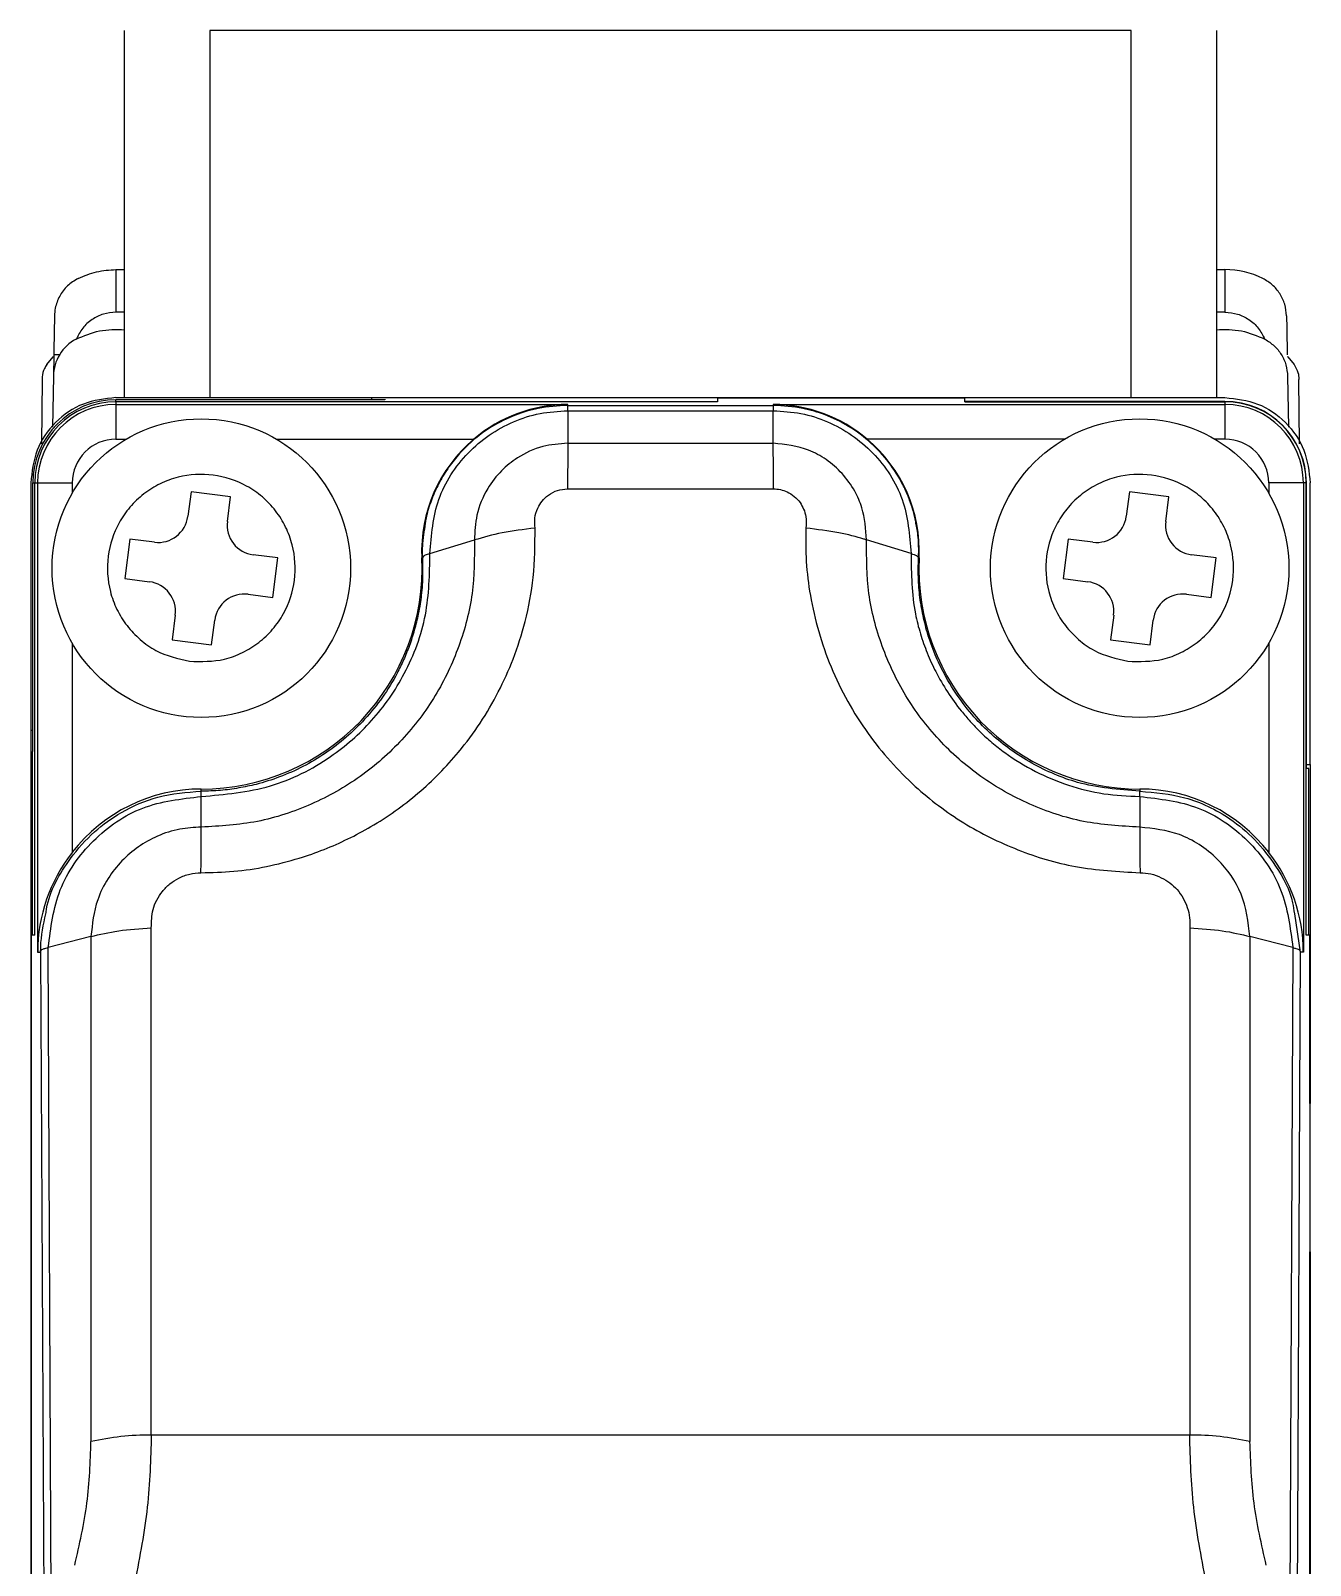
# Model space of a CAD drawing. Header units: millimetres. Extents: x 0 to 508, y 0 to 159.
# Drawn here: x 271.61 to 286.61, y 101.48 to 119.46 of the extents above; entities that cross this region are included whole.
import ezdxf

# ---------------------------------------------------------------- set-up
doc = ezdxf.new("R2010")
doc.units = ezdxf.units.MM
doc.header["$LTSCALE"] = 0.5

msp = doc.modelspace()

# ---------------------------------------------------------------- linework, layer by layer
at = {"color": 7, "linetype": 'Continuous', "lineweight": 25}
for p, q in [((272.706, 115.162), (272.706, 119.462)), ((273.706, 119.462), (273.706, 115.162)), ((284.506, 119.462), (273.706, 119.462)), ((284.506, 115.162), (284.506, 119.462)), ((285.506, 119.462), (285.506, 115.162)), ((272.606, 116.662), (272.606, 116.162)), ((272.606, 116.662), (272.706, 116.662)), ((285.506, 116.662), (285.606, 116.662)), ((285.606, 116.662), (285.606, 116.162)), ((272.706, 116.162), (272.606, 116.162)), ((285.606, 116.162), (285.506, 116.162)), ((271.877, 115.662), (271.872, 115.412)), ((271.944, 115.662), (271.877, 115.662)), ((271.739, 115.374), (271.732, 114.619)), ((271.872, 115.412), (271.862, 114.813)), ((286.34, 115.412), (286.35, 114.813)), ((286.48, 114.619), (286.473, 115.374)), ((272.606, 115.162), (275.606, 115.162)), ((275.756, 115.137), (272.606, 115.137)), ((272.606, 115.113), (272.606, 115.081)), ((279.656, 115.113), (272.606, 115.113)), ((275.606, 115.137), (275.606, 115.162)), ((275.606, 115.162), (282.306, 115.162)), ((275.756, 115.145), (275.756, 115.137)), ((282.556, 115.153), (279.656, 115.153)), ((279.656, 115.153), (279.656, 115.113)), ((282.306, 115.162), (285.606, 115.162)), ((282.306, 115.162), (282.306, 115.153)), ((282.556, 115.113), (282.556, 115.153)), ((285.606, 115.116), (282.556, 115.116)), ((282.556, 115.113), (285.606, 115.113)), ((285.606, 115.113), (285.606, 115.081)), ((272.606, 115.081), (277.901, 115.081)), ((272.606, 115.081), (272.606, 114.674)), ((277.901, 115.07), (277.901, 115.081)), ((277.901, 115.07), (280.311, 115.07)), ((277.901, 115.008), (277.902, 114.627)), ((277.901, 115.008), (280.311, 115.008)), ((280.311, 115.081), (280.311, 115.07)), ((280.311, 115.081), (285.606, 115.081)), ((280.311, 114.627), (280.311, 115.008)), ((285.606, 115.081), (285.606, 114.674)), ((272.606, 114.674), (272.725, 114.674)), ((274.487, 114.674), (276.802, 114.674)), ((277.902, 114.627), (280.311, 114.627)), ((283.725, 114.674), (281.41, 114.674)), ((285.606, 114.674), (285.487, 114.674)), ((271.606, 114.162), (271.606, 111.262)), ((271.631, 111.014), (271.631, 114.162)), ((271.655, 108.86), (271.655, 114.162)), ((271.655, 114.162), (271.687, 114.162)), ((271.687, 114.162), (271.687, 108.662)), ((271.687, 114.162), (272.094, 114.162)), ((272.094, 114.162), (272.094, 114.043)), ((273.486, 114.059), (273.449, 113.77)), ((273.949, 114), (273.486, 114.059)), ((277.899, 114.093), (280.313, 114.093)), ((284.486, 114.059), (284.449, 113.77)), ((284.949, 114), (284.486, 114.059)), ((286.525, 114.162), (286.118, 114.162)), ((286.118, 114.162), (286.118, 114.043)), ((286.525, 114.162), (286.525, 108.662)), ((286.557, 114.162), (286.525, 114.162)), ((286.557, 108.86), (286.557, 114.162)), ((286.56, 110.814), (286.56, 114.162)), ((286.606, 110.862), (286.606, 114.162)), ((273.912, 113.711), (273.949, 114)), ((284.912, 113.711), (284.949, 114)), ((272.768, 113.504), (272.709, 113.041)), ((273.057, 113.467), (272.768, 113.504)), ((276.286, 113.334), (276.808, 113.493)), ((281.926, 113.334), (281.404, 113.493)), ((283.768, 113.504), (283.709, 113.041)), ((284.057, 113.467), (283.768, 113.504)), ((274.504, 113.282), (274.214, 113.319)), ((285.504, 113.282), (285.214, 113.319)), ((274.444, 112.819), (274.504, 113.282)), ((276.191, 113.282), (276.198, 113.282)), ((282.014, 113.282), (282.021, 113.282)), ((285.444, 112.819), (285.504, 113.282)), ((272.709, 113.041), (272.998, 113.004)), ((283.709, 113.041), (283.998, 113.004)), ((274.155, 112.856), (274.444, 112.819)), ((285.155, 112.856), (285.444, 112.819)), ((273.301, 112.613), (273.264, 112.323)), ((284.301, 112.613), (284.264, 112.323)), ((273.727, 112.264), (273.764, 112.553)), ((284.727, 112.264), (284.764, 112.553)), ((272.094, 112.28), (272.094, 109.832)), ((273.264, 112.323), (273.727, 112.264)), ((284.264, 112.323), (284.727, 112.264)), ((286.118, 112.28), (286.118, 109.832)), ((271.606, 111.262), (271.631, 111.262)), ((271.606, 111.262), (271.606, 100.162)), ((271.626, 108.86), (271.626, 111.014)), ((271.631, 111.014), (271.626, 111.014)), ((286.56, 110.862), (286.606, 110.862)), ((286.587, 110.814), (286.56, 110.814)), ((286.587, 108.86), (286.587, 110.814)), ((286.606, 110.862), (286.606, 106.89)), ((273.606, 110.548), (273.606, 110.574)), ((273.606, 110.127), (273.606, 110.486)), ((284.606, 110.574), (284.606, 110.548)), ((284.606, 110.486), (284.606, 110.127)), ((271.615, 90.162), (271.615, 108.86)), ((271.655, 108.86), (271.615, 108.86)), ((272.313, 108.845), (271.812, 108.715)), ((272.313, 108.845), (272.313, 102.925)), ((273.02, 103.001), (273.02, 108.946)), ((285.192, 108.946), (285.192, 103.001)), ((285.899, 108.845), (285.899, 102.925)), ((286.401, 108.715), (285.899, 108.845)), ((286.601, 108.86), (286.557, 108.86)), ((286.601, 106.89), (286.601, 108.86)), ((271.687, 108.662), (271.723, 108.662)), ((271.723, 108.662), (271.762, 100.607)), ((271.85, 100.662), (271.812, 108.715)), ((286.401, 108.715), (286.363, 100.662)), ((286.489, 108.662), (286.45, 100.607)), ((286.525, 108.662), (286.489, 108.662)), ((286.601, 106.89), (286.606, 106.89)), ((286.606, 105.149), (286.606, 106.89)), ((286.606, 105.149), (286.601, 105.149)), ((286.601, 90.162), (286.601, 105.149)), ((286.606, 105.149), (286.606, 100.162)), ((285.192, 103.001), (273.02, 103.001))]:
    msp.add_line(p, q, dxfattribs=at)
at = {"color": 8, "linetype": 'Continuous', "lineweight": 25}
for p, q in [((272.606, 115.113), (272.606, 115.137)), ((285.606, 115.113), (285.606, 115.116)), ((271.631, 114.162), (271.655, 114.162)), ((286.56, 114.162), (286.557, 114.162)), ((286.419, 109.113), (286.489, 108.662))]:
    msp.add_line(p, q, dxfattribs=at)
at = {"color": 7, "linetype": 'Continuous', "lineweight": 25, "flags": 128}
for points in [[(271.796, 115.548), (271.87, 115.639), (271.876, 115.645)], [(286.336, 115.645), (286.342, 115.639), (286.416, 115.548)]]:
    msp.add_lwpolyline(points, dxfattribs=at)
at = {"color": 7, "linetype": 'Continuous', "lineweight": 25}
for centre in [(273.606, 113.162), (284.606, 113.162)]:
    msp.add_circle(centre, 1.75, dxfattribs=at)
for centre, radius, start, end in [((285.606, 115.662), 1, 63.6986, 90), ((272.372, 115.404), 0.5, 117.8883, 179), ((272.606, 114.162), 0.975, 90, 180), ((272.606, 114.162), 0.951, 90, 180), ((285.606, 114.162), 0.954, 0, 90), ((285.606, 114.162), 0.951, 0, 90), ((272.606, 114.162), 0.919, 90, 180), ((285.606, 114.162), 0.919, 0, 90), ((272.606, 114.162), 0.512, 90, 180), ((277.901, 113.362), 1.712, 129.9741, 182.6659), ((280.311, 113.362), 1.712, 357.3341, 50.0259), ((285.606, 114.162), 0.512, 0, 90), ((273.101, 113.814), 0.35, 262.7137, 352.7137), ((274.259, 113.666), 0.35, 172.7137, 262.7137), ((284.101, 113.814), 0.35, 262.7137, 352.7137), ((285.259, 113.666), 0.35, 172.7137, 262.7137), ((273.606, 113.162), 2.588, 270, 2.6659), ((284.606, 113.162), 2.588, 177.3341, 270), ((272.953, 112.657), 0.35, 352.7137, 82.7137), ((283.953, 112.657), 0.35, 352.7137, 82.7137), ((274.111, 112.509), 0.35, 82.7137, 172.7137), ((285.111, 112.509), 0.35, 82.7137, 172.7137), ((273.606, 108.662), 1.912, 90, 142.2583), ((284.606, 108.662), 1.912, 37.7417, 90), ((272.98, 100.041), 2.96, 89.2196, 103.0186), ((285.232, 100.041), 2.96, 76.9814, 90.7804)]:
    msp.add_arc(centre, radius, start, end, dxfattribs=at)
for centre, major_axis, start_param, end_param in [((277.901, 113.391), (0, 1.69), 0, 0.708773), ((280.311, 113.391), (0, 1.69), 5.574412, 6.283185), ((273.574, 108.662), (1.886, 0), 2.472305, 3.141593), ((284.638, 108.662), (1.886, 0), 0, 0.669288)]:
    msp.add_ellipse(centre, major_axis=major_axis, ratio=0.999853, start_param=start_param, end_param=end_param, dxfattribs=at)
for points, knots in [([(272.163, 116.558), (272.119, 116.531), (272.03, 116.477), (271.939, 116.351), (271.892, 116.227), (271.887, 116.149), (271.885, 116.119)], [0, 0, 0, 0, 0.270499, 0.540639, 0.820445, 1, 1, 1, 1]), ([(272.163, 116.558), (272.234, 116.588), (272.376, 116.648), (272.529, 116.657), (272.606, 116.662)], [0, 0, 0, 0, 0.5, 1, 1, 1, 1]), ([(286.328, 116.119), (286.323, 116.165), (286.315, 116.254), (286.254, 116.381), (286.166, 116.488), (286.088, 116.535), (286.049, 116.558)], [0, 0, 0, 0, 0.268332, 0.522065, 0.764688, 1, 1, 1, 1]), ([(271.885, 116.119), (271.883, 116.014), (271.88, 115.867), (271.877, 115.707), (271.877, 115.662)], [0, 0, 0, 0, 0.715699, 1, 1, 1, 1]), ([(272.606, 116.162), (272.556, 116.157), (272.457, 116.149), (272.321, 116.081), (272.208, 115.98), (272.163, 115.891), (272.141, 115.846)], [0, 0, 0, 0, 0.249884, 0.499845, 0.749883, 1, 1, 1, 1]), ([(285.606, 116.162), (285.656, 116.158), (285.755, 116.149), (285.891, 116.081), (286.004, 115.98), (286.049, 115.891), (286.072, 115.846)], [0, 0, 0, 0, 0.249826, 0.499768, 0.749827, 1, 1, 1, 1]), ([(286.328, 116.119), (286.329, 116.043), (286.331, 115.898), (286.334, 115.738), (286.336, 115.662)], [0, 0, 0, 0, 0.523314, 1, 1, 1, 1]), ([(272.138, 115.846), (272.229, 115.885), (272.41, 115.964), (272.607, 115.959), (272.706, 115.957)], [0, 0, 0, 0, 0.5, 1, 1, 1, 1]), ([(285.506, 115.957), (285.605, 115.959), (285.802, 115.964), (285.983, 115.885), (286.074, 115.846)], [0, 0, 0, 0, 0.5, 1, 1, 1, 1]), ([(286.074, 115.846), (286.112, 115.822), (286.187, 115.774), (286.27, 115.668), (286.327, 115.546), (286.336, 115.457), (286.34, 115.412)], [0, 0, 0, 0, 0.25, 0.500001, 0.750001, 1, 1, 1, 1]), ([(271.796, 115.548), (271.786, 115.532), (271.758, 115.489), (271.741, 115.428), (271.739, 115.384), (271.739, 115.374)], [0, 0, 0, 0, 0.292332, 0.837911, 1, 1, 1, 1]), ([(286.416, 115.548), (286.434, 115.518), (286.466, 115.465), (286.471, 115.403), (286.473, 115.374)], [0, 0, 0, 0, 0.546133, 1, 1, 1, 1]), ([(272.606, 115.162), (272.475, 115.147), (272.213, 115.117), (271.882, 114.885), (271.651, 114.555), (271.621, 114.293), (271.606, 114.162)], [0, 0, 0, 0, 0.25, 0.5, 0.75, 1, 1, 1, 1]), ([(285.606, 115.162), (285.737, 115.147), (285.999, 115.117), (286.33, 114.885), (286.561, 114.555), (286.591, 114.293), (286.606, 114.162)], [0, 0, 0, 0, 0.25, 0.5, 0.75, 1, 1, 1, 1]), ([(277.901, 115.07), (277.785, 115.063), (277.576, 115.051), (277.275, 114.959), (276.995, 114.822), (276.769, 114.649), (276.598, 114.47), (276.476, 114.308), (276.392, 114.162), (276.335, 114.041), (276.298, 113.948), (276.267, 113.851), (276.24, 113.764), (276.235, 113.709), (276.232, 113.688)], [0, 0, 0, 0, 0.147493, 0.266604, 0.398309, 0.543006, 0.627599, 0.713771, 0.801525, 0.84253, 0.884936, 0.928742, 0.973949, 1, 1, 1, 1]), ([(276.286, 113.334), (276.303, 113.55), (276.337, 113.982), (276.647, 114.449), (276.975, 114.73), (277.262, 114.887), (277.575, 114.989), (277.792, 115.001), (277.901, 115.008)], [0, 0, 0, 0, 0.249328, 0.498429, 0.623734, 0.74892, 0.874188, 1, 1, 1, 1]), ([(277.901, 115.008), (277.901, 115.025), (277.901, 115.06), (277.901, 115.066), (277.901, 115.07)], [0, 0, 0, 0, 0.5, 1, 1, 1, 1]), ([(281.983, 113.689), (281.979, 113.711), (281.967, 113.781), (281.934, 113.892), (281.887, 114.02), (281.806, 114.195), (281.673, 114.406), (281.459, 114.639), (281.206, 114.828), (280.932, 114.961), (280.634, 115.051), (280.427, 115.063), (280.311, 115.07)], [0, 0, 0, 0, 0.029313, 0.090091, 0.148368, 0.204142, 0.3362, 0.465185, 0.606429, 0.736614, 0.852162, 1, 1, 1, 1]), ([(280.311, 115.07), (280.311, 115.066), (280.311, 115.06), (280.311, 115.025), (280.311, 115.008)], [0, 0, 0, 0, 0.500001, 1, 1, 1, 1]), ([(280.311, 115.008), (280.42, 115.001), (280.637, 114.989), (280.95, 114.887), (281.236, 114.73), (281.565, 114.449), (281.875, 113.982), (281.909, 113.55), (281.926, 113.334)], [0, 0, 0, 0, 0.125761, 0.251022, 0.376238, 0.501616, 0.75075, 1, 1, 1, 1]), ([(277.902, 114.627), (277.803, 114.619), (277.594, 114.603), (277.329, 114.478), (277.113, 114.305), (276.941, 114.082), (276.822, 113.801), (276.813, 113.591), (276.808, 113.493)], [0, 0, 0, 0, 0.167782, 0.352143, 0.487326, 0.638973, 0.832046, 1, 1, 1, 1]), ([(277.902, 114.627), (277.902, 114.551), (277.901, 114.402), (277.9, 114.194), (277.899, 114.093)], [0, 0, 0, 0, 0.511839, 1, 1, 1, 1]), ([(281.404, 113.493), (281.395, 113.621), (281.382, 113.82), (281.265, 114.08), (281.127, 114.276), (280.94, 114.438), (280.673, 114.587), (280.452, 114.611), (280.311, 114.627)], [0, 0, 0, 0, 0.218998, 0.340654, 0.485992, 0.628117, 0.761006, 1, 1, 1, 1]), ([(280.313, 114.093), (280.313, 114.196), (280.312, 114.404), (280.311, 114.553), (280.311, 114.627)], [0, 0, 0, 0, 0.5, 1, 1, 1, 1]), ([(273.467, 112.071), (273.331, 112.103), (273.122, 112.152), (272.885, 112.321), (272.73, 112.484), (272.61, 112.676), (272.511, 112.947), (272.488, 113.305), (272.6, 113.645), (272.764, 113.882), (272.928, 114.038), (273.12, 114.157), (273.391, 114.257), (273.749, 114.279), (274.089, 114.167), (274.327, 114.003), (274.482, 113.839), (274.602, 113.648), (274.701, 113.377), (274.724, 113.019), (274.612, 112.678), (274.448, 112.441), (274.284, 112.286), (274.092, 112.167), (273.82, 112.063), (273.606, 112.068), (273.467, 112.071)], [0, 0, 0, 0, 0.059861, 0.092391, 0.125, 0.157531, 0.190139, 0.25, 0.309861, 0.342391, 0.375, 0.407531, 0.440139, 0.5, 0.559861, 0.592391, 0.625, 0.657531, 0.690139, 0.75, 0.809861, 0.842391, 0.875, 0.907531, 0.940139, 1, 1, 1, 1]), ([(284.467, 112.071), (284.331, 112.103), (284.122, 112.152), (283.885, 112.321), (283.73, 112.484), (283.61, 112.676), (283.511, 112.947), (283.488, 113.305), (283.6, 113.645), (283.764, 113.882), (283.928, 114.038), (284.12, 114.157), (284.391, 114.257), (284.749, 114.279), (285.089, 114.167), (285.327, 114.003), (285.482, 113.839), (285.602, 113.648), (285.701, 113.377), (285.724, 113.019), (285.612, 112.678), (285.448, 112.441), (285.284, 112.286), (285.092, 112.167), (284.82, 112.063), (284.606, 112.068), (284.467, 112.071)], [0, 0, 0, 0, 0.059861, 0.092391, 0.125, 0.157531, 0.190139, 0.25, 0.309861, 0.342391, 0.375, 0.407531, 0.440139, 0.5, 0.559861, 0.592391, 0.625, 0.657531, 0.690139, 0.75, 0.809861, 0.842391, 0.875, 0.907531, 0.940139, 1, 1, 1, 1]), ([(277.518, 113.632), (277.515, 113.671), (277.508, 113.75), (277.543, 113.86), (277.598, 113.952), (277.677, 114.025), (277.778, 114.082), (277.859, 114.089), (277.899, 114.093)], [0, 0, 0, 0, 0.17447, 0.35635, 0.50395, 0.650094, 0.827589, 1, 1, 1, 1]), ([(280.313, 114.093), (280.34, 114.091), (280.395, 114.087), (280.479, 114.057), (280.559, 114.007), (280.625, 113.936), (280.67, 113.854), (280.702, 113.753), (280.697, 113.677), (280.694, 113.632)], [0, 0, 0, 0, 0.11758, 0.238419, 0.38227, 0.530706, 0.660627, 0.796407, 1, 1, 1, 1]), ([(273.602, 109.593), (273.73, 109.595), (273.988, 109.601), (274.375, 109.661), (274.728, 109.751), (275.046, 109.862), (275.326, 109.986), (275.705, 110.188), (276.161, 110.511), (276.578, 110.936), (276.881, 111.343), (277.095, 111.709), (277.273, 112.107), (277.416, 112.556), (277.516, 113.071), (277.518, 113.439), (277.518, 113.632)], [0, 0, 0, 0, 0.060252, 0.121088, 0.183198, 0.231465, 0.279547, 0.327746, 0.434821, 0.543016, 0.610852, 0.678499, 0.746737, 0.821306, 0.906355, 1, 1, 1, 1]), ([(276.808, 113.493), (276.808, 113.283), (276.806, 112.861), (276.642, 112.241), (276.367, 111.657), (275.974, 111.138), (275.482, 110.703), (274.904, 110.379), (274.27, 110.166), (273.827, 110.14), (273.606, 110.127)], [0, 0, 0, 0, 0.123584, 0.248726, 0.373798, 0.499207, 0.624438, 0.749796, 0.875432, 1, 1, 1, 1]), ([(277.518, 113.632), (277.385, 113.616), (277.119, 113.583), (276.912, 113.523), (276.808, 113.493)], [0, 0, 0, 0, 0.49987, 1, 1, 1, 1]), ([(280.694, 113.632), (280.692, 113.5), (280.689, 113.237), (280.741, 112.83), (280.835, 112.417), (280.982, 112), (281.175, 111.599), (281.41, 111.228), (281.677, 110.895), (282.039, 110.531), (282.53, 110.16), (283.167, 109.846), (283.866, 109.633), (284.355, 109.606), (284.61, 109.593)], [0, 0, 0, 0, 0.063663, 0.12812, 0.198735, 0.269159, 0.341641, 0.413371, 0.480014, 0.546057, 0.658699, 0.770464, 0.880728, 1, 1, 1, 1]), ([(281.404, 113.493), (281.393, 113.497), (281.299, 113.527), (281.073, 113.585), (280.825, 113.615), (280.694, 113.632)], [0, 0, 0, 0, 0.057399, 0.500719, 1, 1, 1, 1]), ([(284.606, 110.127), (284.385, 110.14), (283.942, 110.166), (283.308, 110.379), (282.731, 110.704), (282.238, 111.138), (281.845, 111.657), (281.571, 112.241), (281.406, 112.861), (281.404, 113.283), (281.404, 113.493)], [0, 0, 0, 0, 0.124691, 0.250146, 0.375426, 0.500837, 0.625994, 0.751307, 0.876449, 1, 1, 1, 1]), ([(273.606, 110.486), (273.881, 110.511), (274.421, 110.559), (275.103, 110.906), (275.633, 111.369), (276.022, 111.935), (276.273, 112.608), (276.282, 113.093), (276.286, 113.334)], [0, 0, 0, 0, 0.181675, 0.357573, 0.5034, 0.659201, 0.83025, 1, 1, 1, 1]), ([(276.286, 113.334), (276.28, 113.332), (276.263, 113.327), (276.235, 113.317), (276.206, 113.302), (276.201, 113.289), (276.198, 113.282)], [0, 0, 0, 0, 0.114777, 0.320534, 0.618378, 1, 1, 1, 1]), ([(281.926, 113.334), (281.929, 113.096), (281.932, 112.778), (282.033, 112.393), (282.112, 112.167), (282.255, 111.856), (282.428, 111.587), (282.621, 111.362), (282.74, 111.238), (282.875, 111.116), (283.083, 110.953), (283.378, 110.771), (283.769, 110.609), (284.182, 110.505), (284.465, 110.493), (284.606, 110.486)], [0, 0, 0, 0, 0.167072, 0.223082, 0.279096, 0.335066, 0.462139, 0.499306, 0.538628, 0.580107, 0.623724, 0.718257, 0.812559, 0.906549, 1, 1, 1, 1]), ([(281.926, 113.334), (281.951, 113.326), (281.976, 113.317), (281.991, 113.309), (281.991, 113.309), (281.993, 113.308), (282, 113.303), (282.011, 113.295), (282.013, 113.287), (282.014, 113.282)], [0, 0, 0, 0, 0.498821, 0.499329, 0.503696, 0.516146, 0.563754, 0.748974, 1, 1, 1, 1]), ([(276.198, 113.282), (276.2, 113.176), (276.203, 113.029), (276.186, 112.851), (276.171, 112.737), (276.146, 112.6), (276.106, 112.436), (276.048, 112.257), (275.98, 112.089), (275.833, 111.786), (275.555, 111.39), (275.153, 111.042), (274.803, 110.834), (274.53, 110.712), (274.276, 110.632), (274.043, 110.583), (273.829, 110.554), (273.681, 110.55), (273.606, 110.548)], [0, 0, 0, 0, 0.07777, 0.107934, 0.132064, 0.162199, 0.209955, 0.255879, 0.299971, 0.342234, 0.500535, 0.643885, 0.715559, 0.784758, 0.85159, 0.898848, 0.948306, 1, 1, 1, 1]), ([(284.606, 110.548), (284.36, 110.567), (284.016, 110.594), (283.603, 110.744), (283.337, 110.873), (283.09, 111.03), (282.863, 111.213), (282.576, 111.502), (282.351, 111.832), (282.19, 112.183), (282.108, 112.423), (282.064, 112.611), (282.033, 112.787), (282.017, 112.928), (282.01, 113.081), (282.01, 113.187), (282.013, 113.253), (282.014, 113.282)], [0, 0, 0, 0, 0.168399, 0.234519, 0.30295, 0.373787, 0.43909, 0.509057, 0.662877, 0.723807, 0.790235, 0.847874, 0.865362, 0.921882, 0.952059, 0.978097, 1, 1, 1, 1]), ([(271.784, 109.113), (271.786, 109.133), (271.82, 109.367), (272.015, 109.709), (272.336, 110.076), (272.684, 110.324), (273.108, 110.509), (273.434, 110.535), (273.606, 110.548)], [0, 0, 0, 0, 0.023377, 0.284962, 0.454114, 0.610186, 0.794454, 1, 1, 1, 1]), ([(271.812, 108.715), (271.841, 108.947), (271.899, 109.41), (272.312, 109.994), (272.902, 110.406), (273.371, 110.459), (273.606, 110.486)], [0, 0, 0, 0, 0.249805, 0.499421, 0.749356, 1, 1, 1, 1]), ([(273.606, 110.486), (273.606, 110.504), (273.606, 110.538), (273.606, 110.545), (273.606, 110.548)], [0, 0, 0, 0, 0.497297, 1, 1, 1, 1]), ([(284.606, 110.548), (284.784, 110.533), (285.159, 110.502), (285.617, 110.277), (285.969, 109.986), (286.221, 109.655), (286.388, 109.355), (286.413, 109.155), (286.419, 109.113)], [0, 0, 0, 0, 0.213112, 0.447815, 0.598596, 0.757368, 0.948288, 1, 1, 1, 1]), ([(284.606, 110.486), (284.606, 110.504), (284.606, 110.539), (284.606, 110.545), (284.606, 110.548)], [0, 0, 0, 0, 0.502743, 1, 1, 1, 1]), ([(284.606, 110.486), (284.841, 110.459), (285.309, 110.406), (285.899, 109.995), (286.313, 109.411), (286.371, 108.947), (286.401, 108.715)], [0, 0, 0, 0, 0.250224, 0.500004, 0.749764, 1, 1, 1, 1]), ([(273.606, 110.127), (273.522, 110.122), (273.345, 110.113), (273.013, 110.005), (272.718, 109.801), (272.504, 109.525), (272.354, 109.23), (272.328, 108.991), (272.313, 108.845)], [0, 0, 0, 0, 0.123776, 0.260177, 0.511061, 0.641731, 0.780693, 1, 1, 1, 1]), ([(273.602, 109.593), (273.603, 109.696), (273.604, 109.904), (273.605, 110.052), (273.606, 110.127)], [0, 0, 0, 0, 0.497273, 1, 1, 1, 1]), ([(285.899, 108.845), (285.878, 109.015), (285.836, 109.35), (285.58, 109.712), (285.312, 109.927), (285.011, 110.084), (284.765, 110.11), (284.606, 110.127)], [0, 0, 0, 0, 0.256012, 0.502559, 0.638291, 0.76608, 1, 1, 1, 1]), ([(284.606, 110.127), (284.607, 110.052), (284.608, 109.904), (284.609, 109.696), (284.61, 109.593)], [0, 0, 0, 0, 0.502722, 1, 1, 1, 1]), ([(273.02, 108.946), (273.022, 109.019), (273.025, 109.171), (273.12, 109.349), (273.235, 109.465), (273.344, 109.535), (273.468, 109.584), (273.558, 109.59), (273.602, 109.593)], [0, 0, 0, 0, 0.224738, 0.474142, 0.601328, 0.728705, 0.866377, 1, 1, 1, 1]), ([(284.61, 109.593), (284.652, 109.59), (284.739, 109.584), (284.894, 109.526), (285.06, 109.402), (285.158, 109.224), (285.196, 109.067), (285.193, 108.986), (285.192, 108.946)], [0, 0, 0, 0, 0.128134, 0.260575, 0.496924, 0.748152, 0.875881, 1, 1, 1, 1]), ([(272.313, 108.845), (272.416, 108.87), (272.623, 108.92), (272.888, 108.938), (273.02, 108.946)], [0, 0, 0, 0, 0.500435, 1, 1, 1, 1]), ([(285.192, 108.946), (285.324, 108.938), (285.589, 108.921), (285.796, 108.87), (285.899, 108.845)], [0, 0, 0, 0, 0.498639, 1, 1, 1, 1]), ([(271.723, 108.662), (271.725, 108.67), (271.727, 108.686), (271.747, 108.699), (271.776, 108.707), (271.802, 108.713), (271.812, 108.715)], [0, 0, 0, 0, 0.246771, 0.500731, 0.816048, 1, 1, 1, 1]), ([(286.401, 108.715), (286.413, 108.712), (286.439, 108.704), (286.472, 108.7), (286.487, 108.675), (286.489, 108.664), (286.489, 108.662)], [0, 0, 0, 0, 0.250333, 0.50082, 0.907556, 1, 1, 1, 1]), ([(272.122, 101.476), (272.178, 101.719), (272.288, 102.203), (272.305, 102.686), (272.313, 102.925)], [0, 0, 0, 0, 0.504154, 1, 1, 1, 1]), ([(273.02, 103.001), (273.012, 102.72), (272.995, 102.153), (272.885, 101.581), (272.829, 101.293)], [0, 0, 0, 0, 0.495576, 1, 1, 1, 1]), ([(285.383, 101.293), (285.327, 101.581), (285.217, 102.153), (285.2, 102.72), (285.192, 103.001)], [0, 0, 0, 0, 0.504417, 1, 1, 1, 1]), ([(286.09, 101.476), (286.034, 101.719), (285.924, 102.203), (285.907, 102.686), (285.899, 102.925)], [0, 0, 0, 0, 0.504135, 1, 1, 1, 1])]:
    msp.add_open_spline(points, degree=3, knots=knots, dxfattribs=at)
at = {"color": 8, "linetype": 'Continuous', "lineweight": 25}
for points, knots in [([(276.232, 113.688), (276.217, 113.599), (276.196, 113.479), (276.196, 113.347), (276.197, 113.302), (276.198, 113.288), (276.198, 113.282)], [0, 0, 0, 0, 0.666824, 0.893923, 0.962092, 1, 1, 1, 1]), ([(282.014, 113.282), (282.015, 113.329), (282.017, 113.441), (282.006, 113.577), (281.988, 113.665), (281.983, 113.689)], [0, 0, 0, 0, 0.343962, 0.82147, 1, 1, 1, 1]), ([(271.723, 108.662), (271.723, 108.662), (271.723, 108.663), (271.723, 108.669), (271.723, 108.69), (271.726, 108.841), (271.756, 108.985), (271.784, 109.113)], [0, 0, 0, 0, 0.001165, 0.010652, 0.037262, 0.138359, 1, 1, 1, 1])]:
    msp.add_open_spline(points, degree=3, knots=knots, dxfattribs=at)

doc.saveas('drawing.dxf')
